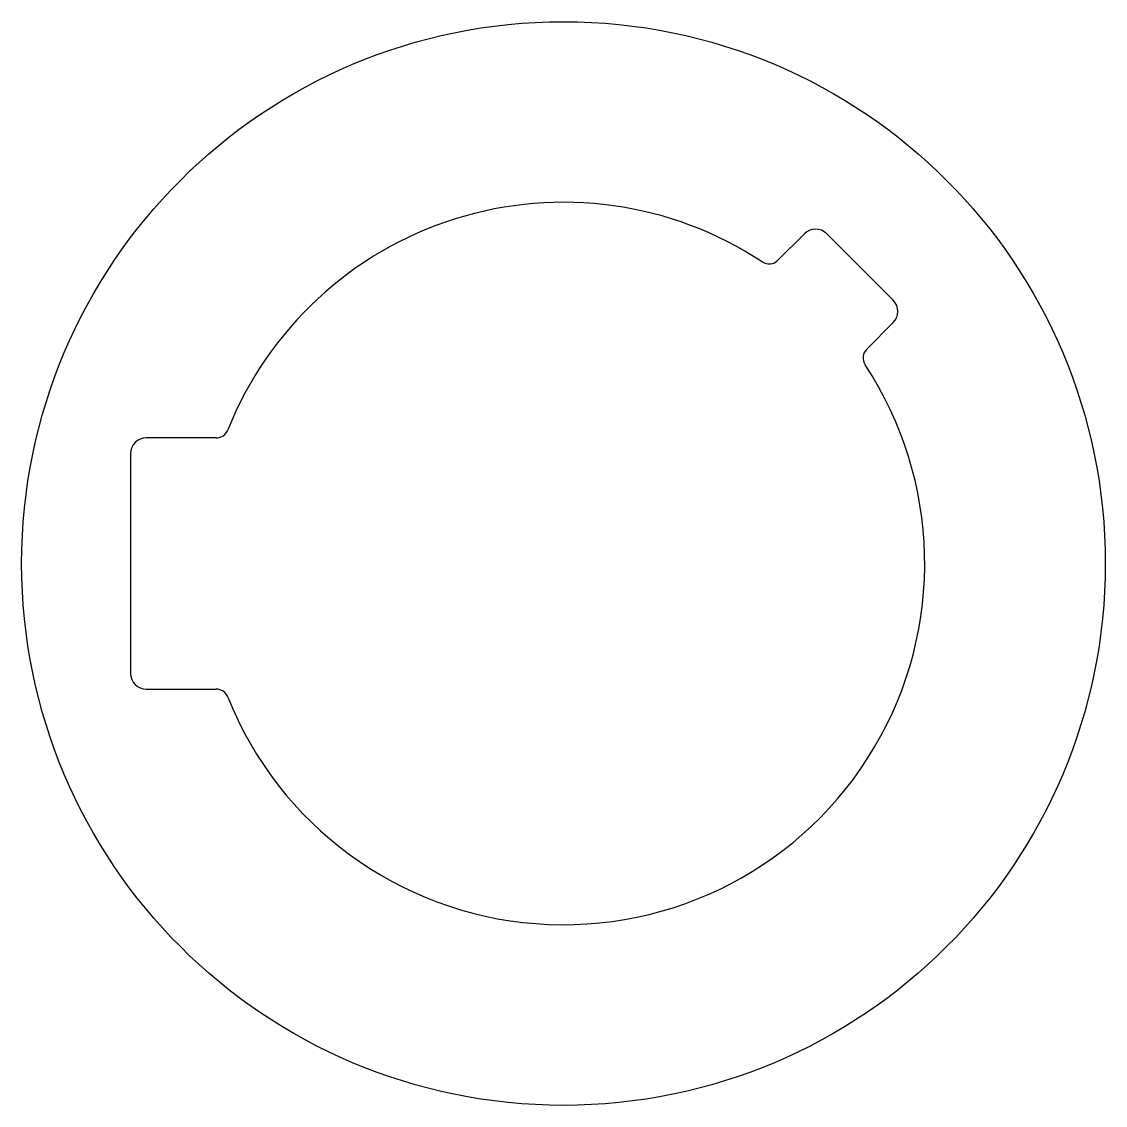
# Model space of a CAD drawing. Extents: x 2134.2 to 2168.7, y 1349.6 to 1384.1.
import ezdxf

# ---------------------------------------------------------------- set-up
doc = ezdxf.new("R2010")
doc.units = 0
doc.layers.get('0').update_dxf_attribs({"linetype": 'CONTINUOUS'})

msp = doc.modelspace()

# ---------------------------------------------------------------- linework, layer by layer
for p, q in [((2159.155, 1377.355), (2158.311, 1376.51)), ((2161.984, 1375.234), (2159.863, 1377.355)), ((2161.139, 1373.682), (2161.984, 1374.526)), ((2140.427, 1370.854), (2138.201, 1370.854)), ((2137.701, 1370.354), (2137.701, 1363.354)), ((2138.201, 1362.854), (2140.427, 1362.854))]:
    msp.add_line(p, q)
msp.add_circle((2151.483, 1366.854), 17.25)
for centre, radius, start, end in [((2151.483, 1366.854), 11.5, 56.6353, 158.2999), ((2159.509, 1377.001), 0.5, 45, 135), ((2158.028, 1376.793), 0.4, 236.6353, 315), ((2161.63, 1374.88), 0.5, 315, 45), ((2161.422, 1373.399), 0.4, 135, 213.3647), ((2151.483, 1366.854), 11.5, 201.7001, 33.3647), ((2140.427, 1371.254), 0.4, 270, 338.2999), ((2138.201, 1370.354), 0.5, 90, 180), ((2138.201, 1363.354), 0.5, 180, 270), ((2140.427, 1362.454), 0.4, 21.7001, 90)]:
    msp.add_arc(centre, radius, start, end)

doc.saveas('drawing.dxf')
